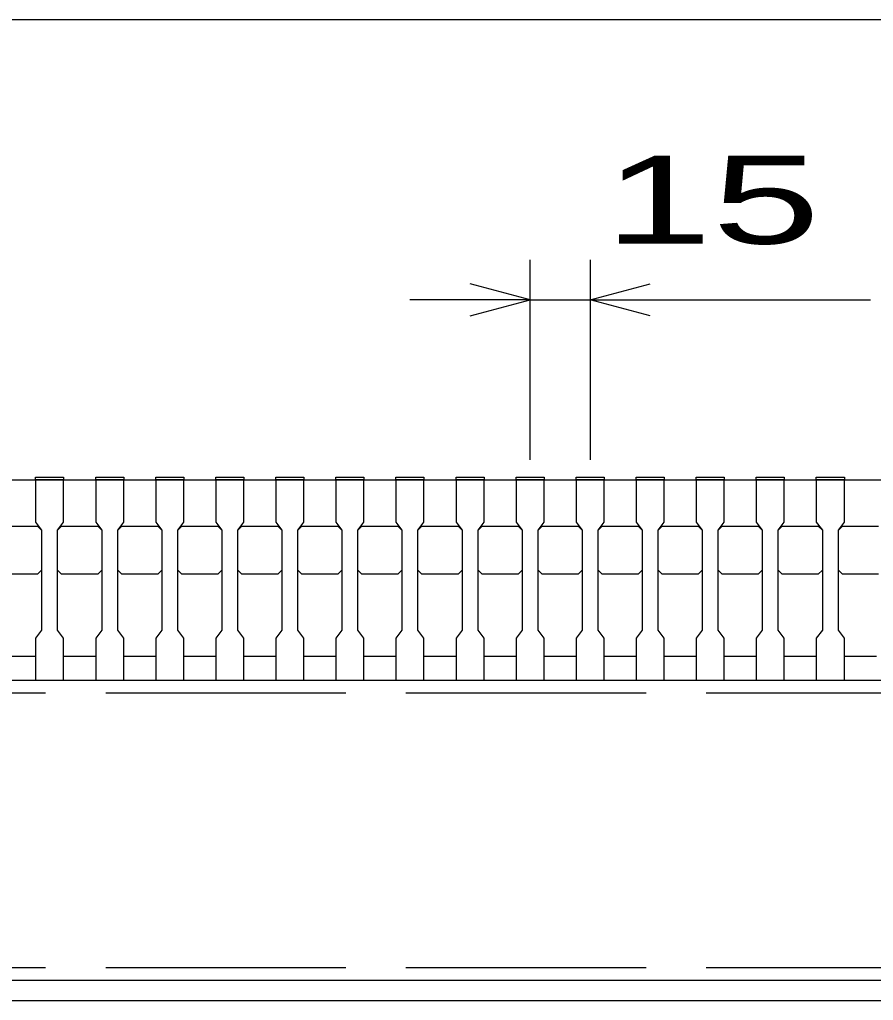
# Model space of a CAD drawing. Units: millimetres, scale not verified. Extents: x -1820 to 1731, y -1282 to 1054.
# Drawn here: x -1213 to -999.8, y -732.5 to -487.5 of the extents above; entities that cross this region are included whole.
import ezdxf
from ezdxf.enums import TextEntityAlignment as Align

# ---------------------------------------------------------------- set-up
doc = ezdxf.new("R2010")
doc.units = ezdxf.units.MM
doc.header["$LTSCALE"] = 10
doc.linetypes.add('DASHED', pattern=[7.5, 6, -1.5])
doc.layers.add('16', color=3, linetype='Continuous', lineweight=25)
doc.layers.add('22', color=4, linetype='Continuous', lineweight=25)
doc.styles.add('ベクトル', font='')
doc.styles.get('ベクトル').set_extended_font_data('ベクトル')

msp = doc.modelspace()

# ---------------------------------------------------------------- linework, layer by layer
at = {"layer": '16'}
for p, q in [((-1419, -602.5), (-424, -602.5)), ((-1209, -602.5), (-1209, -601.8)), ((-1209, -601.8), (-1202, -601.8)), ((-1209, -602.5), (-1209, -613)), ((-1202, -602.5), (-1209, -602.5)), ((-1202, -601.8), (-1202, -602.5)), ((-1202, -613), (-1202, -602.5)), ((-1194, -602.5), (-1194, -601.8)), ((-1194, -601.8), (-1187, -601.8)), ((-1194, -602.5), (-1194, -613)), ((-1187, -602.5), (-1194, -602.5)), ((-1187, -601.8), (-1187, -602.5)), ((-1187, -613), (-1187, -602.5)), ((-1179, -602.5), (-1179, -601.8)), ((-1179, -601.8), (-1172, -601.8)), ((-1179, -602.5), (-1179, -613)), ((-1172, -602.5), (-1179, -602.5)), ((-1172, -601.8), (-1172, -602.5)), ((-1172, -613), (-1172, -602.5)), ((-1164, -602.5), (-1164, -601.8)), ((-1164, -601.8), (-1157, -601.8)), ((-1164, -602.5), (-1164, -613)), ((-1157, -602.5), (-1164, -602.5)), ((-1157, -601.8), (-1157, -602.5)), ((-1157, -613), (-1157, -602.5)), ((-1149, -602.5), (-1149, -601.8)), ((-1149, -601.8), (-1142, -601.8)), ((-1149, -602.5), (-1149, -613)), ((-1142, -602.5), (-1149, -602.5)), ((-1142, -601.8), (-1142, -602.5)), ((-1142, -613), (-1142, -602.5)), ((-1134, -602.5), (-1134, -601.8)), ((-1134, -601.8), (-1127, -601.8)), ((-1134, -602.5), (-1134, -613)), ((-1127, -602.5), (-1134, -602.5)), ((-1127, -601.8), (-1127, -602.5)), ((-1127, -613), (-1127, -602.5)), ((-1119, -602.5), (-1119, -601.8)), ((-1119, -601.8), (-1112, -601.8)), ((-1119, -602.5), (-1119, -613)), ((-1112, -602.5), (-1119, -602.5)), ((-1112, -601.8), (-1112, -602.5)), ((-1112, -613), (-1112, -602.5)), ((-1104, -602.5), (-1104, -601.8)), ((-1104, -601.8), (-1097, -601.8)), ((-1104, -602.5), (-1104, -613)), ((-1097, -602.5), (-1104, -602.5)), ((-1097, -601.8), (-1097, -602.5)), ((-1097, -613), (-1097, -602.5)), ((-1089, -602.5), (-1089, -601.8)), ((-1089, -601.8), (-1082, -601.8)), ((-1089, -602.5), (-1089, -613)), ((-1082, -602.5), (-1089, -602.5)), ((-1082, -601.8), (-1082, -602.5)), ((-1082, -613), (-1082, -602.5)), ((-1074, -602.5), (-1074, -601.8)), ((-1074, -601.8), (-1067, -601.8)), ((-1074, -602.5), (-1074, -613)), ((-1067, -602.5), (-1074, -602.5)), ((-1067, -601.8), (-1067, -602.5)), ((-1067, -613), (-1067, -602.5)), ((-1059, -602.5), (-1059, -601.8)), ((-1059, -601.8), (-1052, -601.8)), ((-1059, -602.5), (-1059, -613)), ((-1052, -602.5), (-1059, -602.5)), ((-1052, -601.8), (-1052, -602.5)), ((-1052, -613), (-1052, -602.5)), ((-1044, -602.5), (-1044, -601.8)), ((-1044, -601.8), (-1037, -601.8)), ((-1044, -602.5), (-1044, -613)), ((-1037, -602.5), (-1044, -602.5)), ((-1037, -601.8), (-1037, -602.5)), ((-1037, -613), (-1037, -602.5)), ((-1029, -602.5), (-1029, -601.8)), ((-1029, -601.8), (-1022, -601.8)), ((-1029, -602.5), (-1029, -613)), ((-1022, -602.5), (-1029, -602.5)), ((-1022, -601.8), (-1022, -602.5)), ((-1022, -613), (-1022, -602.5)), ((-1014, -602.5), (-1014, -601.8)), ((-1014, -601.8), (-1007, -601.8)), ((-1014, -602.5), (-1014, -613)), ((-1007, -602.5), (-1014, -602.5)), ((-1007, -601.8), (-1007, -602.5)), ((-1007, -613), (-1007, -602.5)), ((-1217.5, -614), (-1208.5, -614)), ((-1209, -613), (-1207.5, -615)), ((-1208.5, -614), (-1207.5, -615)), ((-1203.5, -615), (-1202, -613)), ((-1203.5, -615), (-1202.5, -614)), ((-1202.5, -614), (-1193.5, -614)), ((-1194, -613), (-1192.5, -615)), ((-1193.5, -614), (-1192.5, -615)), ((-1188.5, -615), (-1187, -613)), ((-1188.5, -615), (-1187.5, -614)), ((-1187.5, -614), (-1178.5, -614)), ((-1179, -613), (-1177.5, -615)), ((-1178.5, -614), (-1177.5, -615)), ((-1173.5, -615), (-1172, -613)), ((-1173.5, -615), (-1172.5, -614)), ((-1172.5, -614), (-1163.5, -614)), ((-1164, -613), (-1162.5, -615)), ((-1163.5, -614), (-1162.5, -615)), ((-1158.5, -615), (-1157, -613)), ((-1158.5, -615), (-1157.5, -614)), ((-1157.5, -614), (-1148.5, -614)), ((-1149, -613), (-1147.5, -615)), ((-1148.5, -614), (-1147.5, -615)), ((-1143.5, -615), (-1142, -613)), ((-1143.5, -615), (-1142.5, -614)), ((-1142.5, -614), (-1133.5, -614)), ((-1134, -613), (-1132.5, -615)), ((-1133.5, -614), (-1132.5, -615)), ((-1128.5, -615), (-1127, -613)), ((-1128.5, -615), (-1127.5, -614)), ((-1127.5, -614), (-1118.5, -614)), ((-1119, -613), (-1117.5, -615)), ((-1118.5, -614), (-1117.5, -615)), ((-1113.5, -615), (-1112, -613)), ((-1113.5, -615), (-1112.5, -614)), ((-1112.5, -614), (-1103.5, -614)), ((-1104, -613), (-1102.5, -615)), ((-1103.5, -614), (-1102.5, -615)), ((-1098.5, -615), (-1097, -613)), ((-1098.5, -615), (-1097.5, -614)), ((-1097.5, -614), (-1088.5, -614)), ((-1089, -613), (-1087.5, -615)), ((-1088.5, -614), (-1087.5, -615)), ((-1083.5, -615), (-1082, -613)), ((-1083.5, -615), (-1082.5, -614)), ((-1082.5, -614), (-1073.5, -614)), ((-1074, -613), (-1072.5, -615)), ((-1073.5, -614), (-1072.5, -615)), ((-1068.5, -615), (-1067, -613)), ((-1068.5, -615), (-1067.5, -614)), ((-1067.5, -614), (-1058.5, -614)), ((-1059, -613), (-1057.5, -615)), ((-1058.5, -614), (-1057.5, -615)), ((-1053.5, -615), (-1052, -613)), ((-1053.5, -615), (-1052.5, -614)), ((-1052.5, -614), (-1043.5, -614)), ((-1044, -613), (-1042.5, -615)), ((-1043.5, -614), (-1042.5, -615)), ((-1038.5, -615), (-1037, -613)), ((-1038.5, -615), (-1037.5, -614)), ((-1037.5, -614), (-1028.5, -614)), ((-1029, -613), (-1027.5, -615)), ((-1028.5, -614), (-1027.5, -615)), ((-1023.5, -615), (-1022, -613)), ((-1023.5, -615), (-1022.5, -614)), ((-1022.5, -614), (-1013.5, -614)), ((-1014, -613), (-1012.5, -615)), ((-1013.5, -614), (-1012.5, -615)), ((-1008.5, -615), (-1007, -613)), ((-1008.5, -615), (-1007.5, -614)), ((-1007.5, -614), (-998.5, -614)), ((-1207.5, -615), (-1207.5, -640)), ((-1203.5, -640), (-1203.5, -615)), ((-1192.5, -615), (-1192.5, -640)), ((-1188.5, -640), (-1188.5, -615)), ((-1177.5, -615), (-1177.5, -640)), ((-1173.5, -640), (-1173.5, -615)), ((-1162.5, -615), (-1162.5, -640)), ((-1158.5, -640), (-1158.5, -615)), ((-1147.5, -615), (-1147.5, -640)), ((-1143.5, -640), (-1143.5, -615)), ((-1132.5, -615), (-1132.5, -640)), ((-1128.5, -640), (-1128.5, -615)), ((-1117.5, -615), (-1117.5, -640)), ((-1113.5, -640), (-1113.5, -615)), ((-1102.5, -615), (-1102.5, -640)), ((-1098.5, -640), (-1098.5, -615)), ((-1087.5, -615), (-1087.5, -640)), ((-1083.5, -640), (-1083.5, -615)), ((-1072.5, -615), (-1072.5, -640)), ((-1068.5, -640), (-1068.5, -615)), ((-1057.5, -615), (-1057.5, -640)), ((-1053.5, -640), (-1053.5, -615)), ((-1042.5, -615), (-1042.5, -640)), ((-1038.5, -640), (-1038.5, -615)), ((-1027.5, -615), (-1027.5, -640)), ((-1023.5, -640), (-1023.5, -615)), ((-1012.5, -615), (-1012.5, -640)), ((-1008.5, -640), (-1008.5, -615)), ((-1208.5, -626), (-1217.5, -626)), ((-1207.5, -625), (-1208.5, -626)), ((-1202.5, -626), (-1203.5, -625)), ((-1193.5, -626), (-1202.5, -626)), ((-1192.5, -625), (-1193.5, -626)), ((-1187.5, -626), (-1188.5, -625)), ((-1178.5, -626), (-1187.5, -626)), ((-1177.5, -625), (-1178.5, -626)), ((-1172.5, -626), (-1173.5, -625)), ((-1163.5, -626), (-1172.5, -626)), ((-1162.5, -625), (-1163.5, -626)), ((-1157.5, -626), (-1158.5, -625)), ((-1148.5, -626), (-1157.5, -626)), ((-1147.5, -625), (-1148.5, -626)), ((-1142.5, -626), (-1143.5, -625)), ((-1133.5, -626), (-1142.5, -626)), ((-1132.5, -625), (-1133.5, -626)), ((-1127.5, -626), (-1128.5, -625)), ((-1118.5, -626), (-1127.5, -626)), ((-1117.5, -625), (-1118.5, -626)), ((-1112.5, -626), (-1113.5, -625)), ((-1103.5, -626), (-1112.5, -626)), ((-1102.5, -625), (-1103.5, -626)), ((-1097.5, -626), (-1098.5, -625)), ((-1088.5, -626), (-1097.5, -626)), ((-1087.5, -625), (-1088.5, -626)), ((-1082.5, -626), (-1083.5, -625)), ((-1073.5, -626), (-1082.5, -626)), ((-1072.5, -625), (-1073.5, -626)), ((-1067.5, -626), (-1068.5, -625)), ((-1058.5, -626), (-1067.5, -626)), ((-1057.5, -625), (-1058.5, -626)), ((-1052.5, -626), (-1053.5, -625)), ((-1043.5, -626), (-1052.5, -626)), ((-1042.5, -625), (-1043.5, -626)), ((-1037.5, -626), (-1038.5, -625)), ((-1028.5, -626), (-1037.5, -626)), ((-1027.5, -625), (-1028.5, -626)), ((-1022.5, -626), (-1023.5, -625)), ((-1013.5, -626), (-1022.5, -626)), ((-1012.5, -625), (-1013.5, -626)), ((-1007.5, -626), (-1008.5, -625)), ((-998.5, -626), (-1007.5, -626)), ((-1207.5, -640), (-1209, -642)), ((-1202, -642), (-1203.5, -640)), ((-1192.5, -640), (-1194, -642)), ((-1187, -642), (-1188.5, -640)), ((-1177.5, -640), (-1179, -642)), ((-1172, -642), (-1173.5, -640)), ((-1162.5, -640), (-1164, -642)), ((-1157, -642), (-1158.5, -640)), ((-1147.5, -640), (-1149, -642)), ((-1142, -642), (-1143.5, -640)), ((-1132.5, -640), (-1134, -642)), ((-1127, -642), (-1128.5, -640)), ((-1117.5, -640), (-1119, -642)), ((-1112, -642), (-1113.5, -640)), ((-1102.5, -640), (-1104, -642)), ((-1097, -642), (-1098.5, -640)), ((-1087.5, -640), (-1089, -642)), ((-1082, -642), (-1083.5, -640)), ((-1072.5, -640), (-1074, -642)), ((-1067, -642), (-1068.5, -640)), ((-1057.5, -640), (-1059, -642)), ((-1052, -642), (-1053.5, -640)), ((-1042.5, -640), (-1044, -642)), ((-1037, -642), (-1038.5, -640)), ((-1027.5, -640), (-1029, -642)), ((-1022, -642), (-1023.5, -640)), ((-1012.5, -640), (-1014, -642)), ((-1007, -642), (-1008.5, -640)), ((-1209, -642), (-1209, -652.5)), ((-1202, -652.5), (-1202, -642)), ((-1194, -642), (-1194, -652.5)), ((-1187, -652.5), (-1187, -642)), ((-1179, -642), (-1179, -652.5)), ((-1172, -652.5), (-1172, -642)), ((-1164, -642), (-1164, -652.5)), ((-1157, -652.5), (-1157, -642)), ((-1149, -642), (-1149, -652.5)), ((-1142, -652.5), (-1142, -642)), ((-1134, -642), (-1134, -652.5)), ((-1127, -652.5), (-1127, -642)), ((-1119, -642), (-1119, -652.5)), ((-1112, -652.5), (-1112, -642)), ((-1104, -642), (-1104, -652.5)), ((-1097, -652.5), (-1097, -642)), ((-1089, -642), (-1089, -652.5)), ((-1082, -652.5), (-1082, -642)), ((-1074, -642), (-1074, -652.5)), ((-1067, -652.5), (-1067, -642)), ((-1059, -642), (-1059, -652.5)), ((-1052, -652.5), (-1052, -642)), ((-1044, -642), (-1044, -652.5)), ((-1037, -652.5), (-1037, -642)), ((-1029, -642), (-1029, -652.5)), ((-1022, -652.5), (-1022, -642)), ((-1014, -642), (-1014, -652.5)), ((-1007, -652.5), (-1007, -642)), ((-1217, -646.5), (-1209, -646.5)), ((-1202, -646.5), (-1194, -646.5)), ((-1187, -646.5), (-1179, -646.5)), ((-1172, -646.5), (-1164, -646.5)), ((-1157, -646.5), (-1149, -646.5)), ((-1142, -646.5), (-1134, -646.5)), ((-1127, -646.5), (-1119, -646.5)), ((-1112, -646.5), (-1104, -646.5)), ((-1097, -646.5), (-1089, -646.5)), ((-1082, -646.5), (-1074, -646.5)), ((-1067, -646.5), (-1059, -646.5)), ((-1052, -646.5), (-1044, -646.5)), ((-1037, -646.5), (-1029, -646.5)), ((-1022, -646.5), (-1014, -646.5)), ((-1007, -646.5), (-999, -646.5)), ((-1416.5, -652.5), (-426.5, -652.5)), ((-1209, -652.5), (-1202, -652.5)), ((-1194, -652.5), (-1187, -652.5)), ((-1179, -652.5), (-1172, -652.5)), ((-1164, -652.5), (-1157, -652.5)), ((-1149, -652.5), (-1142, -652.5)), ((-1134, -652.5), (-1127, -652.5)), ((-1119, -652.5), (-1112, -652.5)), ((-1104, -652.5), (-1097, -652.5)), ((-1089, -652.5), (-1082, -652.5)), ((-1074, -652.5), (-1067, -652.5)), ((-1059, -652.5), (-1052, -652.5)), ((-1044, -652.5), (-1037, -652.5)), ((-1029, -652.5), (-1022, -652.5)), ((-1014, -652.5), (-1007, -652.5)), ((-426.5, -727.5), (-1416.5, -727.5)), ((-426.5, -727.5), (-1416.5, -727.5)), ((-1416.5, -732.5), (-426.5, -732.5))]:
    msp.add_line(p, q, dxfattribs=at)
at = {"layer": '16', "linetype": 'DASHED'}
for p, q in [((-1416.5, -655.7), (-426.5, -655.7)), ((-1416.5, -724.3), (-426.5, -724.3))]:
    msp.add_line(p, q, dxfattribs=at)
at = {"layer": '22'}
for p, q in [((-1419, -487.5), (-424, -487.5)), ((-1085.5, -597.5), (-1085.5, -547.5)), ((-1070.5, -547.5), (-1070.5, -597.5)), ((-1085.5, -557.5), (-1100.5, -553.5)), ((-1070.5, -557.5), (-1055.5, -553.5)), ((-1085.5, -557.5), (-1115.5, -557.5)), ((-1100.5, -561.5), (-1085.5, -557.5)), ((-1085.5, -557.5), (-1070.5, -557.5)), ((-1055.5, -561.5), (-1070.5, -557.5)), ((-1070.5, -557.5), (-1000.5, -557.5))]:
    msp.add_line(p, q, dxfattribs=at)

# ---------------------------------------------------------------- texts
at = {"layer": '22', "color": 2, "style": 'ベクトル', "width": 1.65}
msp.add_text(' 15 ', height=21.99, dxfattribs=at).set_placement((-1080.5, -532.5), align=Align.MIDDLE_LEFT)

doc.saveas('drawing.dxf')
